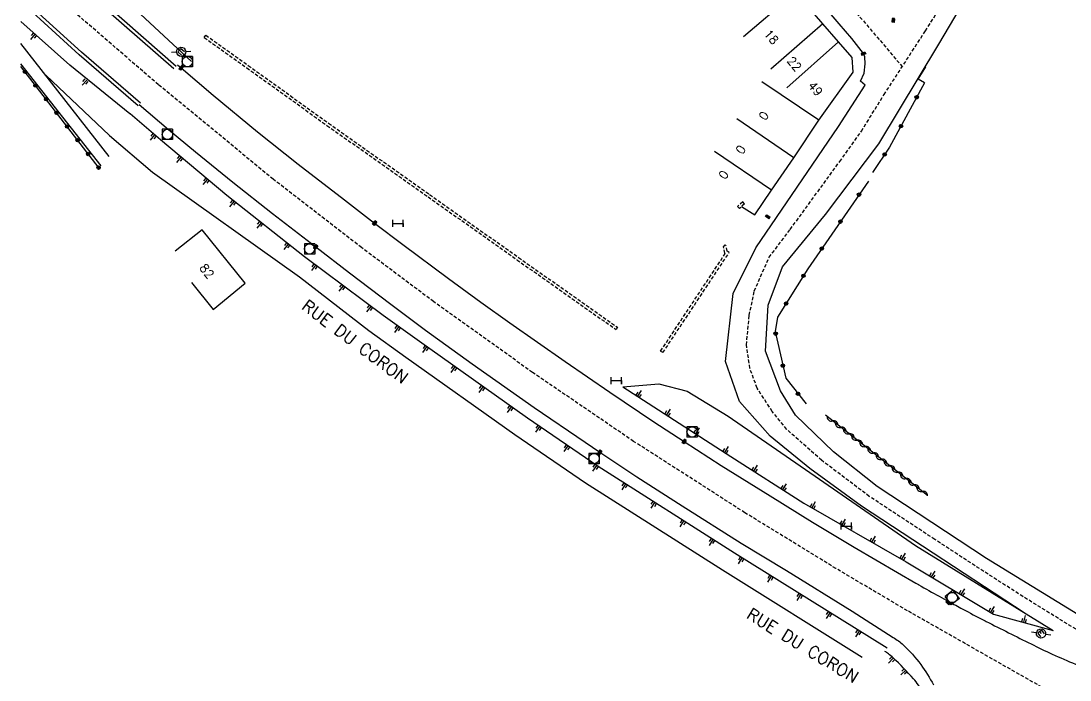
# Model space of a CAD drawing. Header units: millimetres. Extents: x 160999 to 162000, y 122000 to 123000.
# Drawn here: x 161000 to 161152, y 122733.8 to 122829.3 of the extents above; entities that cross this region are included whole.
import ezdxf
from ezdxf.enums import TextEntityAlignment as Align

# ---------------------------------------------------------------- set-up
doc = ezdxf.new("R2010")
doc.units = ezdxf.units.MM
doc.linetypes.add('DASHED', pattern=[0.75, 0.5, -0.25])
doc.layers.get('0').update_dxf_attribs({"linetype": 'CONTINUOUS'})
for name, color, linetype in [('W0001', 6, 'DASHED'), ('W0008', 7, 'CONTINUOUS'), ('W0100', 7, 'CONTINUOUS'), ('W0105', 7, 'CONTINUOUS'), ('W0112', 1, 'DASHED'), ('W0211', 2, 'CONTINUOUS'), ('W0310', 3, 'CONTINUOUS'), ('W0322', 7, 'CONTINUOUS'), ('W0334', 7, 'CONTINUOUS'), ('W0400', 7, 'CONTINUOUS'), ('W0420', 7, 'CONTINUOUS'), ('W0471', 7, 'CONTINUOUS'), ('W0989', 7, 'CONTINUOUS'), ('W0991', 7, 'CONTINUOUS'), ('W1102', 7, 'CONTINUOUS'), ('W1474', 7, 'CONTINUOUS')]:
    doc.layers.add(name, color=color, linetype=linetype)
doc.styles.get("Standard").update_dxf_attribs({"font": 'romans.shx', "width": 0.85})

# ---------------------------------------------------------------- blocks, each defined once
blk = doc.blocks.new('T420')
for p, q in [((0.75, 0.75), (-0.75, 0.75)), ((-0.75, 0.75), (-0.75, -0.75)), ((0.75, 0.75), (0.75, -0.75)), ((0.75, -0.75), (-0.75, -0.75))]:
    blk.add_line(p, q)
blk.add_ellipse((0, 0), major_axis=(-0.53, 0.53), ratio=1, start_param=3.926991, end_param=10.210176)
blk = doc.blocks.new('T400')
for p, q in [((-0.15, 0.3), (0.15, 0.3)), ((-0.15, -0.25), (-0.15, 0.3)), ((-0.15, 0.15), (0.15, 0.15)), ((-0.15, 0), (0.15, 0)), ((0.15, 0.3), (0.15, -0.25)), ((-0.15, -0.15), (0.15, -0.15)), ((-0.15, -0.25), (-0.15, -0.3)), ((-0.15, -0.3), (0.15, -0.3)), ((0.15, -0.3), (0.15, -0.25))]:
    blk.add_line(p, q)
blk = doc.blocks.new('T1474')
at = {"color": 0, "linetype": 'Continuous', "flags": 128}
for points in [[(-0.75, -0.5), (-0.75, 0.5)], [(-0.75, 0), (0.75, 0)], [(0.75, 0), (0.75, -0.5), (0.75, 0.5)]]:
    blk.add_lwpolyline(points, dxfattribs=at)
blk = doc.blocks.new('t310o')
at = {"color": 0, "linetype": 'Continuous'}
for centre, start, end in [((-0.5, 0.38), 216.8699, 323.1304), ((0.5, -0.37), 36.8699, 143.1303)]:
    blk.add_arc(centre, 0.625, start, end, dxfattribs=at)
blk = doc.blocks.new('t322o')
at = {"color": 0, "linetype": 'Continuous'}
for radius in [0.25, 0.15]:
    blk.add_circle((0, 0), radius, dxfattribs=at)
blk = doc.blocks.new('t211o')
at = {"color": 0, "linetype": 'Continuous'}
for p, q in [((-0.29, 0.5), (-0.29, 0)), ((0, 1), (0, 0)), ((0.29, 0.5), (0.29, 0))]:
    blk.add_line(p, q, dxfattribs=at)
blk = doc.blocks.new('T471')
for p, q in [((-0.333334, 0.333334), (-0.333334, -0.333334)), ((-0.333334, 0.333334), (0.333334, 0.333334)), ((-0.333334, 0), (0, 0)), ((0.500001, 0.500001), (1.000002, 1.000002)), ((-0.500001, -0.500001), (-1.000002, -1.000002)), ((-0.333334, -0.333334), (0.333334, -0.333334))]:
    blk.add_line(p, q)
blk.add_ellipse((0, 0), major_axis=(0.471405, 0.471405), ratio=1, start_param=5.4977871438, end_param=11.780972451)

msp = doc.modelspace()

# ---------------------------------------------------------------- linework, layer by layer
at = {"layer": 'W0001'}
msp.add_line((161088.04, 122869.3), (161127.72, 122822.72), dxfattribs=at)
at = {"layer": 'W0001', "flags": 128}
for points in [[(161019.91, 122820.1), (161003.95, 122833.89), (161000, 122837.54)], [(161163.77, 122723.82), (161169.19, 122715.54), (161228.58, 122682.46), (161242.24, 122679.21), (161233.16, 122690.51), (161174.88, 122723.07), (161163.77, 122723.82), (161128.48, 122743.88)]]:
    msp.add_lwpolyline(points, dxfattribs=at)
at = {"layer": 'W0001'}
for points in [[(161154.82, 122740.01), (161145.22, 122745.94), (161136.39, 122751.62), (161132.44, 122754.22), (161122.95, 122760.45), (161116.04, 122765.68), (161110.97, 122770.17), (161108.88, 122772.76), (161106.69, 122776.13), (161105.64, 122779.03), (161105.15, 122782.41), (161105.55, 122786.69), (161106.28, 122790.22), (161108.43, 122795.1), (161111.49, 122799.13), (161118.66, 122808.97), (161121.8, 122813.37), (161125.09, 122818.66), (161131.08, 122827.89), (161133.66, 122831.98)], [(161128.48, 122743.88), (161118.11, 122750.01), (161104.92, 122758.09), (161088.78, 122768.43), (161074.12, 122778.42), (161059.8, 122788.67), (161049.35, 122796.5), (161036.57, 122806.4), (161019.91, 122820.1)]]:
    msp.add_lwpolyline(points, dxfattribs=at)
at = {"layer": 'W0008'}
msp.add_line((161124.1, 122761.88), (161117.74, 122766.89), dxfattribs=at)
for points in [[(161117.74, 122766.89), (161112.27, 122772.23), (161110.07, 122775.73), (161107.9, 122781.51), (161108.28, 122788.14), (161110.38, 122793.72), (161116.6, 122801.3), (161124.35, 122811.51), (161133.02, 122825.99), (161138.27, 122834.93), (161148.66, 122853.64), (161155.41, 122864.47), (161158.92, 122869.56), (161162.08, 122873.84), (161165.52, 122878.18), (161168.87, 122882.8), (161175.48, 122892.68), (161180.97, 122902.78), (161183.35, 122906.8), (161186.23, 122913.59), (161190.22, 122921.13), (161194.74, 122927.52)], [(161121.67, 122820.6), (161122.2, 122821.78), (161122.37, 122823.1), (161122.28, 122824.15), (161122.1, 122824.6), (161120.41, 122826.77), (161118.58, 122828.93), (161111.75, 122836.91), (161107.89, 122841.45), (161104.05, 122845.93), (161095.72, 122855.72), (161092.96, 122858.94), (161085.88, 122867.26)], [(161000, 122842.3), (161006.26, 122836.42), (161012.29, 122831.04), (161022.17, 122822.43)], [(161017.32, 122817.42), (161008.78, 122824.83), (161000, 122832.84)], [(161022.7, 122822.98), (161023.2, 122822.54), (161027.87, 122818.59), (161034.3, 122813.27), (161040.17, 122808.61), (161046.88, 122803.4), (161051.26, 122800.03), (161055.33, 122796.97), (161061.98, 122792.04), (161066.65, 122788.59), (161070.86, 122785.59), (161078.85, 122779.99), (161085.32, 122775.56), (161091.73, 122771.27), (161096.14, 122768.4), (161101.49, 122764.95), (161108.57, 122760.53), (161114.74, 122756.74), (161120.77, 122753.12), (161127.02, 122749.44), (161129.69, 122747.89)], [(161145.53, 122743.5), (161121.81, 122759.02), (161114.33, 122764.47), (161108.57, 122769.18), (161104.14, 122774.2), (161102.11, 122780.02), (161103.2, 122789.86), (161106.48, 122796.47), (161118.47, 122814.03), (161122.36, 122820.01), (161121.67, 122820.6)], [(161017.13, 122817.22), (161021.4, 122813.62), (161025.28, 122810.37), (161030.72, 122805.98), (161036.43, 122801.44), (161042.71, 122796.6), (161047.6, 122792.83), (161053.61, 122788.3), (161058.63, 122784.55), (161065.4, 122779.67), (161074.39, 122773.34), (161081.75, 122768.3), (161083.9, 122766.85), (161089.25, 122763.31), (161095.85, 122759.07), (161104.38, 122753.68), (161110.93, 122749.71), (161120.46, 122743.82), (161126.39, 122740.03)], [(161164.91, 122736.15), (161139.91, 122751.44), (161124.1, 122761.88)]]:
    msp.add_lwpolyline(points, dxfattribs=at)
at = {"layer": 'W0008', "flags": 128}
for points in [[(161129.69, 122747.89, 0.000574), (161130.07, 122747.67, 0.005406), (161130.11, 122747.64, 0.001043), (161133.08, 122745.98, 0.002266), (161134.45, 122745.23, 0.002447), (161136.49, 122744.12, 0.001647), (161139.55, 122742.51, 0.004338), (161139.9, 122742.33, 0.000237), (161146.39, 122739.07, 0.009136), (161149.47, 122737.6, 0.008542), (161152.82, 122736.14), (161154.1, 122735.61), (161157.08, 122734.19, 0.561377), (161157.3, 122734.34, 0.124915), (161157.05, 122735.23), (161156.48, 122736.21), (161156.89, 122736.67)], [(161126.39, 122740.03, -0.011633), (161127.19, 122739.51, -0.041705), (161127.85, 122738.97, -0.039412), (161130.41, 122736.08, -0.043814), (161132.25, 122733.13, -0.04018)]]:
    msp.add_lwpolyline(points, format="xyb", dxfattribs=at)
at = {"layer": 'W0100'}
msp.add_line((161104.44, 122802.45), (161106.36, 122801.25), dxfattribs=at)
for points in [[(161106.36, 122801.25), (161108.79, 122804.84), (161111.99, 122809.51), (161115.65, 122814.96), (161120.6, 122821.93), (161120.48, 122824.06), (161118.49, 122826.3), (161116.2, 122828.94), (161112.31, 122833.51)], [(161024.7, 122791.42), (161027.87, 122787.55), (161032.47, 122791.33), (161026.25, 122799.09), (161022.35, 122795.97), (161022.35, 122795.97), (161022.35, 122795.97), (161022.35, 122795.97), (161022.35, 122795.97), (161022.35, 122795.97), (161022.35, 122795.97), (161022.35, 122795.97), (161022.35, 122795.97), (161022.35, 122795.97), (161022.35, 122795.97), (161022.35, 122795.97), (161022.35, 122795.97), (161022.35, 122795.97), (161022.35, 122795.97), (161022.35, 122795.97), (161022.35, 122795.97), (161022.35, 122795.97), (161022.35, 122795.97), (161022.35, 122795.97), (161022.35, 122795.97), (161022.35, 122795.97), (161022.35, 122795.97), (161022.35, 122795.97), (161022.35, 122795.97), (161022.35, 122795.97), (161022.35, 122795.97), (161022.35, 122795.97), (161022.35, 122795.97), (161022.35, 122795.97), (161022.35, 122795.97), (161022.35, 122795.97), (161022.35, 122795.97), (161022.35, 122795.97), (161022.35, 122795.97), (161022.35, 122795.97), (161022.35, 122795.97), (161022.35, 122795.97), (161022.35, 122795.97), (161022.35, 122795.97), (161022.35, 122795.97), (161022.35, 122795.97), (161022.35, 122795.97), (161022.35, 122795.97), (161022.35, 122795.97), (161022.35, 122795.97), (161022.35, 122795.97), (161022.35, 122795.97), (161022.35, 122795.97), (161022.35, 122795.97), (161022.35, 122795.97), (161022.35, 122795.97), (161022.35, 122795.97), (161022.35, 122795.97), (161022.35, 122795.97), (161022.35, 122795.97), (161022.35, 122795.97), (161022.35, 122795.97), (161022.35, 122795.97), (161022.35, 122795.97), (161022.35, 122795.97), (161022.35, 122795.97), (161022.35, 122795.97), (161022.35, 122795.97), (161022.35, 122795.97), (161022.35, 122795.97), (161022.35, 122795.97), (161022.35, 122795.97), (161022.35, 122795.97), (161022.35, 122795.97), (161022.35, 122795.97), (161022.35, 122795.97), (161022.35, 122795.97), (161022.35, 122795.97), (161022.35, 122795.97), (161022.35, 122795.97), (161022.35, 122795.97), (161022.35, 122795.97), (161022.35, 122795.97), (161022.35, 122795.97), (161022.35, 122795.97), (161022.35, 122795.97), (161022.35, 122795.97), (161022.35, 122795.97), (161022.35, 122795.97), (161022.35, 122795.97), (161022.35, 122795.97), (161022.35, 122795.97), (161022.35, 122795.97), (161022.35, 122795.97), (161022.35, 122795.97), (161022.35, 122795.97), (161022.35, 122795.97), (161022.35, 122795.97), (161022.35, 122795.97), (161022.35, 122795.97), (161022.35, 122795.97), (161022.35, 122795.97), (161022.35, 122795.97), (161022.35, 122795.97), (161022.35, 122795.97), (161022.35, 122795.97), (161022.35, 122795.97), (161022.35, 122795.97), (161022.35, 122795.97), (161022.35, 122795.97), (161022.35, 122795.97), (161022.35, 122795.97), (161022.35, 122795.97), (161022.35, 122795.97), (161022.35, 122795.97), (161022.35, 122795.97), (161022.35, 122795.97), (161022.35, 122795.97), (161022.35, 122795.97), (161022.35, 122795.97)]]:
    msp.add_lwpolyline(points, dxfattribs=at)
at = {"layer": 'W0105'}
msp.add_lwpolyline([(161130.96, 122820.35), (161130.03, 122820.9), (161131.12, 122822.68)], dxfattribs=at)
at = {"layer": 'W0112'}
for points in [[(161026.56, 122826.96), (161026.79, 122827.29), (161032.94, 122822.89), (161044.58, 122814.52), (161059.22, 122804.2), (161072.11, 122795.07), (161086.47, 122784.95), (161086.24, 122784.63), (161086.24, 122784.63), (161086.24, 122784.63), (161086.24, 122784.63), (161086.24, 122784.63), (161086.24, 122784.63), (161086.24, 122784.63), (161086.24, 122784.63), (161086.24, 122784.63), (161086.24, 122784.63), (161086.24, 122784.63), (161086.24, 122784.63), (161086.24, 122784.63), (161086.24, 122784.63), (161086.24, 122784.63), (161086.24, 122784.63), (161086.24, 122784.63), (161086.24, 122784.63), (161086.24, 122784.63), (161086.24, 122784.63), (161086.24, 122784.63), (161086.24, 122784.63), (161086.24, 122784.63), (161086.24, 122784.63), (161086.24, 122784.63), (161086.24, 122784.63), (161086.24, 122784.63), (161086.24, 122784.63), (161086.24, 122784.63), (161086.24, 122784.63), (161086.24, 122784.63), (161086.24, 122784.63), (161086.24, 122784.63), (161086.24, 122784.63), (161086.24, 122784.63), (161086.24, 122784.63), (161086.24, 122784.63), (161086.24, 122784.63), (161086.24, 122784.63), (161086.24, 122784.63), (161086.24, 122784.63), (161086.24, 122784.63), (161086.24, 122784.63), (161086.24, 122784.63), (161086.24, 122784.63), (161086.24, 122784.63), (161086.24, 122784.63), (161086.24, 122784.63), (161086.24, 122784.63), (161086.24, 122784.63), (161086.24, 122784.63), (161086.24, 122784.63), (161086.24, 122784.63), (161086.24, 122784.63), (161086.24, 122784.63), (161086.24, 122784.63), (161086.24, 122784.63), (161086.24, 122784.63), (161086.24, 122784.63), (161086.24, 122784.63), (161086.24, 122784.63), (161086.24, 122784.63), (161086.24, 122784.63), (161086.24, 122784.63), (161086.24, 122784.63), (161086.24, 122784.63), (161086.24, 122784.63), (161086.24, 122784.63), (161086.24, 122784.63), (161086.24, 122784.63), (161086.24, 122784.63), (161086.24, 122784.63), (161086.24, 122784.63), (161086.24, 122784.63), (161086.24, 122784.63), (161086.24, 122784.63), (161086.24, 122784.63), (161086.24, 122784.63), (161086.24, 122784.63), (161086.24, 122784.63), (161086.24, 122784.63), (161086.24, 122784.63), (161086.24, 122784.63), (161086.24, 122784.63), (161086.24, 122784.63), (161086.24, 122784.63), (161086.24, 122784.63), (161086.24, 122784.63), (161086.24, 122784.63), (161086.24, 122784.63), (161086.24, 122784.63), (161086.24, 122784.63), (161086.24, 122784.63), (161086.24, 122784.63), (161086.24, 122784.63), (161086.24, 122784.63), (161086.24, 122784.63), (161086.24, 122784.63), (161086.24, 122784.63), (161086.24, 122784.63), (161086.24, 122784.63), (161086.24, 122784.63), (161086.24, 122784.63), (161086.24, 122784.63), (161086.24, 122784.63), (161086.24, 122784.63), (161086.24, 122784.63), (161086.24, 122784.63), (161086.24, 122784.63), (161086.24, 122784.63), (161086.24, 122784.63), (161086.24, 122784.63), (161086.24, 122784.63)], [(161026.56, 122826.96), (161032.71, 122822.56), (161044.35, 122814.2), (161058.99, 122803.87), (161071.88, 122794.74), (161086.24, 122784.63), (161086.24, 122784.63), (161086.24, 122784.63), (161086.24, 122784.63), (161086.24, 122784.63), (161086.24, 122784.63), (161086.24, 122784.63), (161086.24, 122784.63), (161086.24, 122784.63), (161086.24, 122784.63), (161086.24, 122784.63), (161086.24, 122784.63), (161086.24, 122784.63), (161086.24, 122784.63), (161086.24, 122784.63), (161086.24, 122784.63), (161086.24, 122784.63), (161086.24, 122784.63), (161086.24, 122784.63), (161086.24, 122784.63), (161086.24, 122784.63), (161086.24, 122784.63), (161086.24, 122784.63), (161086.24, 122784.63), (161086.24, 122784.63), (161086.24, 122784.63), (161086.24, 122784.63), (161086.24, 122784.63), (161086.24, 122784.63), (161086.24, 122784.63), (161086.24, 122784.63), (161086.24, 122784.63), (161086.24, 122784.63), (161086.24, 122784.63), (161086.24, 122784.63), (161086.24, 122784.63), (161086.24, 122784.63), (161086.24, 122784.63), (161086.24, 122784.63), (161086.24, 122784.63), (161086.24, 122784.63), (161086.24, 122784.63), (161086.24, 122784.63), (161086.24, 122784.63), (161086.24, 122784.63), (161086.24, 122784.63), (161086.24, 122784.63), (161086.24, 122784.63), (161086.24, 122784.63), (161086.24, 122784.63), (161086.24, 122784.63), (161086.24, 122784.63), (161086.24, 122784.63), (161086.24, 122784.63), (161086.24, 122784.63), (161086.24, 122784.63), (161086.24, 122784.63), (161086.24, 122784.63), (161086.24, 122784.63), (161086.24, 122784.63), (161086.24, 122784.63), (161086.24, 122784.63), (161086.24, 122784.63), (161086.24, 122784.63), (161086.24, 122784.63), (161086.24, 122784.63), (161086.24, 122784.63), (161086.24, 122784.63), (161086.24, 122784.63), (161086.24, 122784.63), (161086.24, 122784.63), (161086.24, 122784.63), (161086.24, 122784.63), (161086.24, 122784.63), (161086.24, 122784.63), (161086.24, 122784.63), (161086.24, 122784.63), (161086.24, 122784.63), (161086.24, 122784.63), (161086.24, 122784.63), (161086.24, 122784.63), (161086.24, 122784.63), (161086.24, 122784.63), (161086.24, 122784.63), (161086.24, 122784.63), (161086.24, 122784.63), (161086.24, 122784.63), (161086.24, 122784.63), (161086.24, 122784.63), (161086.24, 122784.63), (161086.24, 122784.63), (161086.24, 122784.63), (161086.24, 122784.63), (161086.24, 122784.63), (161086.24, 122784.63), (161086.24, 122784.63), (161086.24, 122784.63), (161086.24, 122784.63), (161086.24, 122784.63), (161086.24, 122784.63), (161086.24, 122784.63), (161086.24, 122784.63), (161086.24, 122784.63), (161086.24, 122784.63), (161086.24, 122784.63), (161086.24, 122784.63), (161086.24, 122784.63), (161086.24, 122784.63), (161086.24, 122784.63), (161086.24, 122784.63), (161086.24, 122784.63), (161086.24, 122784.63), (161086.24, 122784.63), (161086.24, 122784.63), (161086.24, 122784.63)], [(161104.87, 122802.83), (161104.6, 122803.13), (161103.86, 122802.46), (161104.12, 122802.16), (161104.12, 122802.16), (161104.12, 122802.16), (161104.12, 122802.16), (161104.12, 122802.16), (161104.12, 122802.16), (161104.12, 122802.16), (161104.12, 122802.16), (161104.12, 122802.16), (161104.12, 122802.16), (161104.12, 122802.16), (161104.12, 122802.16), (161104.12, 122802.16), (161104.12, 122802.16), (161104.12, 122802.16), (161104.12, 122802.16), (161104.12, 122802.16), (161104.12, 122802.16), (161104.12, 122802.16), (161104.12, 122802.16), (161104.12, 122802.16), (161104.12, 122802.16), (161104.12, 122802.16), (161104.12, 122802.16), (161104.12, 122802.16), (161104.12, 122802.16), (161104.12, 122802.16), (161104.12, 122802.16), (161104.12, 122802.16), (161104.12, 122802.16), (161104.12, 122802.16), (161104.12, 122802.16), (161104.12, 122802.16), (161104.12, 122802.16), (161104.12, 122802.16), (161104.12, 122802.16), (161104.12, 122802.16), (161104.12, 122802.16), (161104.12, 122802.16), (161104.12, 122802.16), (161104.12, 122802.16), (161104.12, 122802.16), (161104.12, 122802.16), (161104.12, 122802.16), (161104.12, 122802.16), (161104.12, 122802.16), (161104.12, 122802.16), (161104.12, 122802.16), (161104.12, 122802.16), (161104.12, 122802.16), (161104.12, 122802.16), (161104.12, 122802.16), (161104.12, 122802.16), (161104.12, 122802.16), (161104.12, 122802.16), (161104.12, 122802.16), (161104.12, 122802.16), (161104.12, 122802.16), (161104.12, 122802.16), (161104.12, 122802.16), (161104.12, 122802.16), (161104.12, 122802.16), (161104.12, 122802.16), (161104.12, 122802.16), (161104.12, 122802.16), (161104.12, 122802.16), (161104.12, 122802.16), (161104.12, 122802.16), (161104.12, 122802.16), (161104.12, 122802.16), (161104.12, 122802.16), (161104.12, 122802.16), (161104.12, 122802.16), (161104.12, 122802.16), (161104.12, 122802.16), (161104.12, 122802.16), (161104.12, 122802.16), (161104.12, 122802.16), (161104.12, 122802.16), (161104.12, 122802.16), (161104.12, 122802.16), (161104.12, 122802.16), (161104.12, 122802.16), (161104.12, 122802.16), (161104.12, 122802.16), (161104.12, 122802.16), (161104.12, 122802.16), (161104.12, 122802.16), (161104.12, 122802.16), (161104.12, 122802.16), (161104.12, 122802.16), (161104.12, 122802.16), (161104.12, 122802.16), (161104.12, 122802.16), (161104.12, 122802.16), (161104.12, 122802.16), (161104.12, 122802.16), (161104.12, 122802.16), (161104.12, 122802.16), (161104.12, 122802.16), (161104.12, 122802.16), (161104.12, 122802.16), (161104.12, 122802.16), (161104.12, 122802.16), (161104.12, 122802.16), (161104.12, 122802.16), (161104.12, 122802.16), (161104.12, 122802.16), (161104.12, 122802.16), (161104.12, 122802.16), (161104.12, 122802.16), (161104.12, 122802.16), (161104.12, 122802.16), (161104.12, 122802.16), (161104.12, 122802.16), (161104.12, 122802.16), (161104.12, 122802.16)], [(161104.87, 122802.83), (161104.12, 122802.16), (161104.12, 122802.16), (161104.12, 122802.16), (161104.12, 122802.16), (161104.12, 122802.16), (161104.12, 122802.16), (161104.12, 122802.16), (161104.12, 122802.16), (161104.12, 122802.16), (161104.12, 122802.16), (161104.12, 122802.16), (161104.12, 122802.16), (161104.12, 122802.16), (161104.12, 122802.16), (161104.12, 122802.16), (161104.12, 122802.16), (161104.12, 122802.16), (161104.12, 122802.16), (161104.12, 122802.16), (161104.12, 122802.16), (161104.12, 122802.16), (161104.12, 122802.16), (161104.12, 122802.16), (161104.12, 122802.16), (161104.12, 122802.16), (161104.12, 122802.16), (161104.12, 122802.16), (161104.12, 122802.16), (161104.12, 122802.16), (161104.12, 122802.16), (161104.12, 122802.16), (161104.12, 122802.16), (161104.12, 122802.16), (161104.12, 122802.16), (161104.12, 122802.16), (161104.12, 122802.16), (161104.12, 122802.16), (161104.12, 122802.16), (161104.12, 122802.16), (161104.12, 122802.16), (161104.12, 122802.16), (161104.12, 122802.16), (161104.12, 122802.16), (161104.12, 122802.16), (161104.12, 122802.16), (161104.12, 122802.16), (161104.12, 122802.16), (161104.12, 122802.16), (161104.12, 122802.16), (161104.12, 122802.16), (161104.12, 122802.16), (161104.12, 122802.16), (161104.12, 122802.16), (161104.12, 122802.16), (161104.12, 122802.16), (161104.12, 122802.16), (161104.12, 122802.16), (161104.12, 122802.16), (161104.12, 122802.16), (161104.12, 122802.16), (161104.12, 122802.16), (161104.12, 122802.16), (161104.12, 122802.16), (161104.12, 122802.16), (161104.12, 122802.16), (161104.12, 122802.16), (161104.12, 122802.16), (161104.12, 122802.16), (161104.12, 122802.16), (161104.12, 122802.16), (161104.12, 122802.16), (161104.12, 122802.16), (161104.12, 122802.16), (161104.12, 122802.16), (161104.12, 122802.16), (161104.12, 122802.16), (161104.12, 122802.16), (161104.12, 122802.16), (161104.12, 122802.16), (161104.12, 122802.16), (161104.12, 122802.16), (161104.12, 122802.16), (161104.12, 122802.16), (161104.12, 122802.16), (161104.12, 122802.16), (161104.12, 122802.16), (161104.12, 122802.16), (161104.12, 122802.16), (161104.12, 122802.16), (161104.12, 122802.16), (161104.12, 122802.16), (161104.12, 122802.16), (161104.12, 122802.16), (161104.12, 122802.16), (161104.12, 122802.16), (161104.12, 122802.16), (161104.12, 122802.16), (161104.12, 122802.16), (161104.12, 122802.16), (161104.12, 122802.16), (161104.12, 122802.16), (161104.12, 122802.16), (161104.12, 122802.16), (161104.12, 122802.16), (161104.12, 122802.16), (161104.12, 122802.16), (161104.12, 122802.16), (161104.12, 122802.16), (161104.12, 122802.16), (161104.12, 122802.16), (161104.12, 122802.16), (161104.12, 122802.16), (161104.12, 122802.16), (161104.12, 122802.16), (161104.12, 122802.16), (161104.12, 122802.16), (161104.12, 122802.16), (161104.12, 122802.16), (161104.12, 122802.16)], [(161093.04, 122781.29), (161092.71, 122781.51), (161102.08, 122795.65), (161102, 122795.7), (161101.81, 122796.6), (161101.8, 122796.6), (161102.08, 122796.9), (161102.08, 122796.9), (161102.08, 122796.9), (161102.08, 122796.9), (161102.08, 122796.9), (161102.08, 122796.9), (161102.08, 122796.9), (161102.08, 122796.9), (161102.08, 122796.9), (161102.08, 122796.9), (161102.08, 122796.9), (161102.08, 122796.9), (161102.08, 122796.9), (161102.08, 122796.9), (161102.08, 122796.9), (161102.08, 122796.9), (161102.08, 122796.9), (161102.08, 122796.9), (161102.08, 122796.9), (161102.08, 122796.9), (161102.08, 122796.9), (161102.08, 122796.9), (161102.08, 122796.9), (161102.08, 122796.9), (161102.08, 122796.9), (161102.08, 122796.9), (161102.08, 122796.9), (161102.08, 122796.9), (161102.08, 122796.9), (161102.08, 122796.9), (161102.08, 122796.9), (161102.08, 122796.9), (161102.08, 122796.9), (161102.08, 122796.9), (161102.08, 122796.9), (161102.08, 122796.9), (161102.08, 122796.9), (161102.08, 122796.9), (161102.08, 122796.9), (161102.08, 122796.9), (161102.08, 122796.9), (161102.08, 122796.9), (161102.08, 122796.9), (161102.08, 122796.9), (161102.08, 122796.9), (161102.08, 122796.9), (161102.08, 122796.9), (161102.08, 122796.9), (161102.08, 122796.9), (161102.08, 122796.9), (161102.08, 122796.9), (161102.08, 122796.9), (161102.08, 122796.9), (161102.08, 122796.9), (161102.08, 122796.9), (161102.08, 122796.9), (161102.08, 122796.9), (161102.08, 122796.9), (161102.08, 122796.9), (161102.08, 122796.9), (161102.08, 122796.9), (161102.08, 122796.9), (161102.08, 122796.9), (161102.08, 122796.9), (161102.08, 122796.9), (161102.08, 122796.9), (161102.08, 122796.9), (161102.08, 122796.9), (161102.08, 122796.9), (161102.08, 122796.9), (161102.08, 122796.9), (161102.08, 122796.9), (161102.08, 122796.9), (161102.08, 122796.9), (161102.08, 122796.9), (161102.08, 122796.9), (161102.08, 122796.9), (161102.08, 122796.9), (161102.08, 122796.9), (161102.08, 122796.9), (161102.08, 122796.9), (161102.08, 122796.9), (161102.08, 122796.9), (161102.08, 122796.9), (161102.08, 122796.9), (161102.08, 122796.9), (161102.08, 122796.9), (161102.08, 122796.9), (161102.08, 122796.9), (161102.08, 122796.9), (161102.08, 122796.9), (161102.08, 122796.9), (161102.08, 122796.9), (161102.08, 122796.9), (161102.08, 122796.9), (161102.08, 122796.9), (161102.08, 122796.9), (161102.08, 122796.9), (161102.08, 122796.9), (161102.08, 122796.9), (161102.08, 122796.9), (161102.08, 122796.9), (161102.08, 122796.9), (161102.08, 122796.9), (161102.08, 122796.9), (161102.08, 122796.9), (161102.08, 122796.9), (161102.08, 122796.9), (161102.08, 122796.9), (161102.08, 122796.9), (161102.08, 122796.9), (161102.08, 122796.9), (161102.08, 122796.9), (161102.08, 122796.9)], [(161093.04, 122781.29), (161102.65, 122795.79), (161102.35, 122795.96), (161102.17, 122796.8), (161102.08, 122796.9), (161102.08, 122796.9), (161102.08, 122796.9), (161102.08, 122796.9), (161102.08, 122796.9), (161102.08, 122796.9), (161102.08, 122796.9), (161102.08, 122796.9), (161102.08, 122796.9), (161102.08, 122796.9), (161102.08, 122796.9), (161102.08, 122796.9), (161102.08, 122796.9), (161102.08, 122796.9), (161102.08, 122796.9), (161102.08, 122796.9), (161102.08, 122796.9), (161102.08, 122796.9), (161102.08, 122796.9), (161102.08, 122796.9), (161102.08, 122796.9), (161102.08, 122796.9), (161102.08, 122796.9), (161102.08, 122796.9), (161102.08, 122796.9), (161102.08, 122796.9), (161102.08, 122796.9), (161102.08, 122796.9), (161102.08, 122796.9), (161102.08, 122796.9), (161102.08, 122796.9), (161102.08, 122796.9), (161102.08, 122796.9), (161102.08, 122796.9), (161102.08, 122796.9), (161102.08, 122796.9), (161102.08, 122796.9), (161102.08, 122796.9), (161102.08, 122796.9), (161102.08, 122796.9), (161102.08, 122796.9), (161102.08, 122796.9), (161102.08, 122796.9), (161102.08, 122796.9), (161102.08, 122796.9), (161102.08, 122796.9), (161102.08, 122796.9), (161102.08, 122796.9), (161102.08, 122796.9), (161102.08, 122796.9), (161102.08, 122796.9), (161102.08, 122796.9), (161102.08, 122796.9), (161102.08, 122796.9), (161102.08, 122796.9), (161102.08, 122796.9), (161102.08, 122796.9), (161102.08, 122796.9), (161102.08, 122796.9), (161102.08, 122796.9), (161102.08, 122796.9), (161102.08, 122796.9), (161102.08, 122796.9), (161102.08, 122796.9), (161102.08, 122796.9), (161102.08, 122796.9), (161102.08, 122796.9), (161102.08, 122796.9), (161102.08, 122796.9), (161102.08, 122796.9), (161102.08, 122796.9), (161102.08, 122796.9), (161102.08, 122796.9), (161102.08, 122796.9), (161102.08, 122796.9), (161102.08, 122796.9), (161102.08, 122796.9), (161102.08, 122796.9), (161102.08, 122796.9), (161102.08, 122796.9), (161102.08, 122796.9), (161102.08, 122796.9), (161102.08, 122796.9), (161102.08, 122796.9), (161102.08, 122796.9), (161102.08, 122796.9), (161102.08, 122796.9), (161102.08, 122796.9), (161102.08, 122796.9), (161102.08, 122796.9), (161102.08, 122796.9), (161102.08, 122796.9), (161102.08, 122796.9), (161102.08, 122796.9), (161102.08, 122796.9), (161102.08, 122796.9), (161102.08, 122796.9), (161102.08, 122796.9), (161102.08, 122796.9), (161102.08, 122796.9), (161102.08, 122796.9), (161102.08, 122796.9), (161102.08, 122796.9), (161102.08, 122796.9), (161102.08, 122796.9), (161102.08, 122796.9), (161102.08, 122796.9), (161102.08, 122796.9), (161102.08, 122796.9), (161102.08, 122796.9), (161102.08, 122796.9), (161102.08, 122796.9), (161102.08, 122796.9), (161102.08, 122796.9), (161102.08, 122796.9), (161102.08, 122796.9)]]:
    msp.add_lwpolyline(points, dxfattribs=at)
at = {"layer": 'W0211'}
for points in [[(161014.85, 122839.07), (161014.01, 122833.45), (161024.7, 122823.44)], [(161015.8, 122815.89), (161007.08, 122822.95), (161000, 122829.25)], [(161012.81, 122812.76), (161003.6, 122821.46)], [(161125.53, 122738.44), (161103.4, 122752.24), (161083.65, 122764.8), (161073.41, 122771.79), (161057.74, 122782.89), (161052.47, 122786.68), (161041.1, 122795.18), (161029.84, 122804.05), (161020.23, 122812.12), (161015.82, 122815.87)], [(161012.81, 122812.76), (161019.06, 122807.45), (161019.06, 122807.45), (161040.37, 122792.27), (161050.42, 122784.5), (161055.79, 122780.61), (161071.57, 122769.42), (161071.57, 122769.42), (161081.83, 122762.4), (161101.66, 122749.79), (161121.9, 122737.17), (161121.9, 122737.17), (161121.9, 122737.17), (161121.9, 122737.17), (161121.9, 122737.17), (161121.9, 122737.17), (161121.9, 122737.17), (161121.9, 122737.17), (161121.9, 122737.17), (161121.9, 122737.17), (161121.9, 122737.17), (161121.9, 122737.17), (161121.9, 122737.17), (161121.9, 122737.17), (161121.9, 122737.17), (161121.9, 122737.17), (161121.9, 122737.17), (161121.9, 122737.17), (161121.9, 122737.17), (161121.9, 122737.17), (161121.9, 122737.17), (161121.9, 122737.17), (161121.9, 122737.17), (161121.9, 122737.17), (161121.9, 122737.17), (161121.9, 122737.17), (161121.9, 122737.17), (161121.9, 122737.17), (161121.9, 122737.17), (161121.9, 122737.17), (161121.9, 122737.17), (161121.9, 122737.17), (161121.9, 122737.17), (161121.9, 122737.17), (161121.9, 122737.17), (161121.9, 122737.17), (161121.9, 122737.17), (161121.9, 122737.17), (161121.9, 122737.17), (161121.9, 122737.17), (161121.9, 122737.17), (161121.9, 122737.17), (161121.9, 122737.17), (161121.9, 122737.17), (161121.9, 122737.17), (161121.9, 122737.17), (161121.9, 122737.17), (161121.9, 122737.17), (161121.9, 122737.17), (161121.9, 122737.17), (161121.9, 122737.17), (161121.9, 122737.17), (161121.9, 122737.17), (161121.9, 122737.17), (161121.9, 122737.17), (161121.9, 122737.17), (161121.9, 122737.17), (161121.9, 122737.17), (161121.9, 122737.17), (161121.9, 122737.17), (161121.9, 122737.17), (161121.9, 122737.17), (161121.9, 122737.17), (161121.9, 122737.17), (161121.9, 122737.17), (161121.9, 122737.17), (161121.9, 122737.17), (161121.9, 122737.17), (161121.9, 122737.17), (161121.9, 122737.17), (161121.9, 122737.17), (161121.9, 122737.17), (161121.9, 122737.17), (161121.9, 122737.17), (161121.9, 122737.17), (161121.9, 122737.17), (161121.9, 122737.17), (161121.9, 122737.17), (161121.9, 122737.17), (161121.9, 122737.17), (161121.9, 122737.17), (161121.9, 122737.17), (161121.9, 122737.17), (161121.9, 122737.17), (161121.9, 122737.17), (161121.9, 122737.17), (161121.9, 122737.17), (161121.9, 122737.17), (161121.9, 122737.17), (161121.9, 122737.17), (161121.9, 122737.17), (161121.9, 122737.17), (161121.9, 122737.17), (161121.9, 122737.17), (161121.9, 122737.17), (161121.9, 122737.17), (161121.9, 122737.17), (161121.9, 122737.17), (161121.9, 122737.17), (161121.9, 122737.17), (161121.9, 122737.17), (161121.9, 122737.17), (161121.9, 122737.17), (161121.9, 122737.17), (161121.9, 122737.17), (161121.9, 122737.17), (161121.9, 122737.17), (161121.9, 122737.17), (161121.9, 122737.17), (161121.9, 122737.17)], [(161087.23, 122776.35), (161092.45, 122776.74), (161096.53, 122775.71), (161102.49, 122772.07), (161115.73, 122762.95), (161129.65, 122753.32), (161149.61, 122741.03), (161149.61, 122741.03), (161149.61, 122741.03), (161149.61, 122741.03), (161149.61, 122741.03), (161149.61, 122741.03), (161149.61, 122741.03), (161149.61, 122741.03), (161149.61, 122741.03), (161149.61, 122741.03), (161149.61, 122741.03), (161149.61, 122741.03), (161149.61, 122741.03), (161149.61, 122741.03), (161149.61, 122741.03), (161149.61, 122741.03), (161149.61, 122741.03), (161149.61, 122741.03), (161149.61, 122741.03), (161149.61, 122741.03), (161149.61, 122741.03), (161149.61, 122741.03), (161149.61, 122741.03), (161149.61, 122741.03), (161149.61, 122741.03), (161149.61, 122741.03), (161149.61, 122741.03), (161149.61, 122741.03), (161149.61, 122741.03), (161149.61, 122741.03), (161149.61, 122741.03), (161149.61, 122741.03), (161149.61, 122741.03), (161149.61, 122741.03), (161149.61, 122741.03), (161149.61, 122741.03), (161149.61, 122741.03), (161149.61, 122741.03), (161149.61, 122741.03), (161149.61, 122741.03), (161149.61, 122741.03), (161149.61, 122741.03), (161149.61, 122741.03), (161149.61, 122741.03), (161149.61, 122741.03), (161149.61, 122741.03), (161149.61, 122741.03), (161149.61, 122741.03), (161149.61, 122741.03), (161149.61, 122741.03), (161149.61, 122741.03), (161149.61, 122741.03), (161149.61, 122741.03), (161149.61, 122741.03), (161149.61, 122741.03), (161149.61, 122741.03), (161149.61, 122741.03), (161149.61, 122741.03), (161149.61, 122741.03), (161149.61, 122741.03), (161149.61, 122741.03), (161149.61, 122741.03), (161149.61, 122741.03), (161149.61, 122741.03), (161149.61, 122741.03), (161149.61, 122741.03), (161149.61, 122741.03), (161149.61, 122741.03), (161149.61, 122741.03), (161149.61, 122741.03), (161149.61, 122741.03), (161149.61, 122741.03), (161149.61, 122741.03), (161149.61, 122741.03), (161149.61, 122741.03), (161149.61, 122741.03), (161149.61, 122741.03), (161149.61, 122741.03), (161149.61, 122741.03), (161149.61, 122741.03), (161149.61, 122741.03), (161149.61, 122741.03), (161149.61, 122741.03), (161149.61, 122741.03), (161149.61, 122741.03), (161149.61, 122741.03), (161149.61, 122741.03), (161149.61, 122741.03), (161149.61, 122741.03), (161149.61, 122741.03), (161149.61, 122741.03), (161149.61, 122741.03), (161149.61, 122741.03), (161149.61, 122741.03), (161149.61, 122741.03), (161149.61, 122741.03), (161149.61, 122741.03), (161149.61, 122741.03), (161149.61, 122741.03), (161149.61, 122741.03), (161149.61, 122741.03), (161149.61, 122741.03), (161149.61, 122741.03), (161149.61, 122741.03), (161149.61, 122741.03), (161149.61, 122741.03), (161149.61, 122741.03), (161149.61, 122741.03), (161149.61, 122741.03), (161149.61, 122741.03), (161149.61, 122741.03), (161149.61, 122741.03), (161149.61, 122741.03), (161149.61, 122741.03)], [(161087.25, 122776.33), (161102.86, 122766.24), (161113.47, 122759.46), (161128.31, 122750.95), (161140.93, 122743.41), (161149.62, 122741.03), (161149.62, 122741.03), (161149.62, 122741.03), (161149.62, 122741.03), (161149.62, 122741.03), (161149.62, 122741.03), (161149.62, 122741.03), (161149.62, 122741.03), (161149.62, 122741.03), (161149.62, 122741.03), (161149.62, 122741.03), (161149.62, 122741.03), (161149.62, 122741.03), (161149.62, 122741.03), (161149.62, 122741.03), (161149.62, 122741.03), (161149.62, 122741.03), (161149.62, 122741.03), (161149.62, 122741.03), (161149.62, 122741.03), (161149.62, 122741.03), (161149.62, 122741.03), (161149.62, 122741.03), (161149.62, 122741.03), (161149.62, 122741.03), (161149.62, 122741.03), (161149.62, 122741.03), (161149.62, 122741.03), (161149.62, 122741.03), (161149.62, 122741.03), (161149.62, 122741.03), (161149.62, 122741.03), (161149.62, 122741.03), (161149.62, 122741.03), (161149.62, 122741.03), (161149.62, 122741.03), (161149.62, 122741.03), (161149.62, 122741.03), (161149.62, 122741.03), (161149.62, 122741.03), (161149.62, 122741.03), (161149.62, 122741.03), (161149.62, 122741.03), (161149.62, 122741.03), (161149.62, 122741.03), (161149.62, 122741.03), (161149.62, 122741.03), (161149.62, 122741.03), (161149.62, 122741.03), (161149.62, 122741.03), (161149.62, 122741.03), (161149.62, 122741.03), (161149.62, 122741.03), (161149.62, 122741.03), (161149.62, 122741.03), (161149.62, 122741.03), (161149.62, 122741.03), (161149.62, 122741.03), (161149.62, 122741.03), (161149.62, 122741.03), (161149.62, 122741.03), (161149.62, 122741.03), (161149.62, 122741.03), (161149.62, 122741.03), (161149.62, 122741.03), (161149.62, 122741.03), (161149.62, 122741.03), (161149.62, 122741.03), (161149.62, 122741.03), (161149.62, 122741.03), (161149.62, 122741.03), (161149.62, 122741.03), (161149.62, 122741.03), (161149.62, 122741.03), (161149.62, 122741.03), (161149.62, 122741.03), (161149.62, 122741.03), (161149.62, 122741.03), (161149.62, 122741.03), (161149.62, 122741.03), (161149.62, 122741.03), (161149.62, 122741.03), (161149.62, 122741.03), (161149.62, 122741.03), (161149.62, 122741.03), (161149.62, 122741.03), (161149.62, 122741.03), (161149.62, 122741.03), (161149.62, 122741.03), (161149.62, 122741.03), (161149.62, 122741.03), (161149.62, 122741.03), (161149.62, 122741.03), (161149.62, 122741.03), (161149.62, 122741.03), (161149.62, 122741.03)]]:
    msp.add_lwpolyline(points, dxfattribs=at)
at = {"layer": 'W0211', "flags": 128}
msp.add_lwpolyline([(161130.69, 122732.12, 0.051653), (161129.35, 122734.03, 0.028588), (161126.41, 122737.05, 0.024855), (161125.71, 122737.64, 0.005839), (161125.2, 122738, 0.005839)], format="xyb", dxfattribs=at)
at = {"layer": 'W0310'}
for points in [[(161131.39, 122760.56), (161116.58, 122772.21), (161116.58, 122772.21), (161116.58, 122772.21), (161116.58, 122772.21), (161116.58, 122772.21), (161116.58, 122772.21), (161116.58, 122772.21), (161116.58, 122772.21), (161116.58, 122772.21), (161116.58, 122772.21), (161116.58, 122772.21), (161116.58, 122772.21), (161116.58, 122772.21), (161116.58, 122772.21), (161116.58, 122772.21), (161116.58, 122772.21), (161116.58, 122772.21), (161116.58, 122772.21), (161116.58, 122772.21), (161116.58, 122772.21), (161116.58, 122772.21), (161116.58, 122772.21), (161116.58, 122772.21), (161116.58, 122772.21), (161116.58, 122772.21), (161116.58, 122772.21), (161116.58, 122772.21), (161116.58, 122772.21), (161116.58, 122772.21), (161116.58, 122772.21), (161116.58, 122772.21), (161116.58, 122772.21), (161116.58, 122772.21), (161116.58, 122772.21), (161116.58, 122772.21), (161116.58, 122772.21), (161116.58, 122772.21), (161116.58, 122772.21), (161116.58, 122772.21), (161116.58, 122772.21), (161116.58, 122772.21), (161116.58, 122772.21), (161116.58, 122772.21), (161116.58, 122772.21), (161116.58, 122772.21), (161116.58, 122772.21), (161116.58, 122772.21), (161116.58, 122772.21), (161116.58, 122772.21), (161116.58, 122772.21), (161116.58, 122772.21), (161116.58, 122772.21), (161116.58, 122772.21), (161116.58, 122772.21), (161116.58, 122772.21), (161116.58, 122772.21), (161116.58, 122772.21), (161116.58, 122772.21), (161116.58, 122772.21), (161116.58, 122772.21), (161116.58, 122772.21), (161116.58, 122772.21), (161116.58, 122772.21), (161116.58, 122772.21), (161116.58, 122772.21), (161116.58, 122772.21), (161116.58, 122772.21), (161116.58, 122772.21), (161116.58, 122772.21), (161116.58, 122772.21), (161116.58, 122772.21), (161116.58, 122772.21), (161116.58, 122772.21), (161116.58, 122772.21), (161116.58, 122772.21), (161116.58, 122772.21), (161116.58, 122772.21), (161116.58, 122772.21), (161116.58, 122772.21), (161116.58, 122772.21), (161116.58, 122772.21), (161116.58, 122772.21), (161116.58, 122772.21), (161116.58, 122772.21), (161116.58, 122772.21), (161116.58, 122772.21), (161116.58, 122772.21), (161116.58, 122772.21), (161116.58, 122772.21), (161116.58, 122772.21), (161116.58, 122772.21), (161116.58, 122772.21), (161116.58, 122772.21), (161116.58, 122772.21), (161116.58, 122772.21), (161116.58, 122772.21), (161116.58, 122772.21), (161116.58, 122772.21), (161116.58, 122772.21), (161116.58, 122772.21)], [(161116.58, 122772.21), (161116.58, 122772.21), (161116.58, 122772.21), (161116.58, 122772.21), (161116.58, 122772.21), (161116.58, 122772.21), (161116.58, 122772.21), (161116.58, 122772.21), (161116.58, 122772.21), (161116.58, 122772.21), (161116.58, 122772.21), (161116.58, 122772.21), (161116.58, 122772.21), (161116.58, 122772.21), (161116.58, 122772.21), (161116.58, 122772.21), (161116.58, 122772.21), (161116.58, 122772.21), (161116.58, 122772.21), (161116.58, 122772.21)]]:
    msp.add_lwpolyline(points, dxfattribs=at)
at = {"layer": 'W0322'}
for points in [[(161011.31, 122808), (161000, 122822.73)], [(161130.94, 122820.36), (161130.94, 122820.36), (161130.94, 122820.36), (161130.94, 122820.36), (161130.94, 122820.36), (161130.94, 122820.36), (161130.94, 122820.36), (161130.94, 122820.36), (161130.94, 122820.36), (161130.94, 122820.36), (161130.94, 122820.36), (161130.94, 122820.36), (161130.94, 122820.36), (161130.94, 122820.36), (161130.94, 122820.36), (161130.94, 122820.36), (161130.94, 122820.36), (161130.94, 122820.36), (161125.87, 122811.05), (161123.43, 122807.38)], [(161130.94, 122820.36), (161130.94, 122820.36), (161130.94, 122820.36), (161130.94, 122820.36), (161130.94, 122820.36), (161130.94, 122820.36), (161130.94, 122820.36), (161130.94, 122820.36), (161130.94, 122820.36), (161130.94, 122820.36), (161130.94, 122820.36), (161130.94, 122820.36), (161130.94, 122820.36), (161130.94, 122820.36), (161130.94, 122820.36), (161130.94, 122820.36), (161130.94, 122820.36), (161130.94, 122820.36), (161130.94, 122820.36), (161130.94, 122820.36), (161130.94, 122820.36), (161130.94, 122820.36), (161130.94, 122820.36), (161130.94, 122820.36), (161130.94, 122820.36), (161130.94, 122820.36), (161130.94, 122820.36), (161130.94, 122820.36), (161130.94, 122820.36), (161130.94, 122820.36), (161130.94, 122820.36), (161130.94, 122820.36), (161130.94, 122820.36), (161130.94, 122820.36), (161130.94, 122820.36), (161130.94, 122820.36), (161130.94, 122820.36), (161130.94, 122820.36), (161130.94, 122820.36), (161130.94, 122820.36), (161130.94, 122820.36), (161130.94, 122820.36), (161130.94, 122820.36), (161130.94, 122820.36), (161130.94, 122820.36), (161130.94, 122820.36), (161130.94, 122820.36), (161130.94, 122820.36), (161130.94, 122820.36), (161130.94, 122820.36), (161130.94, 122820.36), (161130.94, 122820.36), (161130.94, 122820.36), (161130.94, 122820.36), (161130.94, 122820.36), (161130.94, 122820.36), (161130.94, 122820.36), (161130.94, 122820.36), (161130.94, 122820.36), (161130.94, 122820.36), (161130.94, 122820.36), (161130.94, 122820.36), (161130.94, 122820.36), (161130.94, 122820.36), (161130.94, 122820.36), (161130.94, 122820.36), (161130.94, 122820.36), (161130.94, 122820.36), (161130.94, 122820.36), (161130.94, 122820.36), (161130.94, 122820.36), (161130.94, 122820.36), (161130.94, 122820.36), (161130.94, 122820.36), (161130.94, 122820.36), (161130.94, 122820.36), (161130.94, 122820.36), (161130.94, 122820.36), (161130.94, 122820.36), (161130.94, 122820.36), (161130.94, 122820.36), (161130.94, 122820.36), (161130.94, 122820.36), (161130.94, 122820.36), (161130.94, 122820.36), (161130.94, 122820.36), (161130.94, 122820.36), (161130.94, 122820.36), (161130.94, 122820.36), (161130.94, 122820.36), (161130.94, 122820.36), (161130.94, 122820.36), (161130.94, 122820.36), (161130.94, 122820.36), (161130.94, 122820.36), (161130.94, 122820.36), (161130.94, 122820.36), (161130.94, 122820.36), (161130.94, 122820.36), (161130.94, 122820.36), (161130.94, 122820.36)], [(161122.81, 122806.13), (161122.81, 122806.13), (161122.81, 122806.13), (161122.81, 122806.13), (161122.81, 122806.13), (161122.81, 122806.13), (161122.81, 122806.13), (161122.81, 122806.13), (161122.81, 122806.13), (161122.81, 122806.13), (161122.81, 122806.13), (161122.81, 122806.13), (161122.81, 122806.13), (161122.81, 122806.13), (161122.81, 122806.13), (161114.05, 122793.44), (161109.66, 122786.43), (161109.3, 122784.34), (161110.83, 122777.57), (161113.79, 122773.85)], [(161122.81, 122806.13), (161122.81, 122806.13), (161122.81, 122806.13), (161122.81, 122806.13), (161122.81, 122806.13), (161122.81, 122806.13), (161122.81, 122806.13), (161122.81, 122806.13), (161122.81, 122806.13), (161122.81, 122806.13), (161122.81, 122806.13), (161122.81, 122806.13), (161122.81, 122806.13), (161122.81, 122806.13), (161122.81, 122806.13), (161122.81, 122806.13), (161122.81, 122806.13), (161122.81, 122806.13), (161122.81, 122806.13), (161122.81, 122806.13), (161122.81, 122806.13), (161122.81, 122806.13), (161122.81, 122806.13), (161122.81, 122806.13), (161122.81, 122806.13), (161122.81, 122806.13), (161122.81, 122806.13), (161122.81, 122806.13), (161122.81, 122806.13), (161122.81, 122806.13), (161122.81, 122806.13), (161122.81, 122806.13), (161122.81, 122806.13), (161122.81, 122806.13), (161122.81, 122806.13), (161122.81, 122806.13), (161122.81, 122806.13), (161122.81, 122806.13), (161122.81, 122806.13), (161122.81, 122806.13), (161122.81, 122806.13), (161122.81, 122806.13), (161122.81, 122806.13), (161122.81, 122806.13), (161122.81, 122806.13), (161122.81, 122806.13), (161122.81, 122806.13), (161122.81, 122806.13), (161122.81, 122806.13), (161122.81, 122806.13), (161122.81, 122806.13), (161122.81, 122806.13), (161122.81, 122806.13), (161122.81, 122806.13), (161122.81, 122806.13), (161122.81, 122806.13), (161122.81, 122806.13), (161122.81, 122806.13), (161122.81, 122806.13), (161122.81, 122806.13), (161122.81, 122806.13), (161122.81, 122806.13), (161122.81, 122806.13), (161122.81, 122806.13), (161122.81, 122806.13), (161122.81, 122806.13), (161122.81, 122806.13), (161122.81, 122806.13), (161122.81, 122806.13), (161122.81, 122806.13), (161122.81, 122806.13), (161122.81, 122806.13), (161122.81, 122806.13), (161122.81, 122806.13), (161122.81, 122806.13), (161122.81, 122806.13), (161122.81, 122806.13), (161122.81, 122806.13), (161122.81, 122806.13), (161122.81, 122806.13), (161122.81, 122806.13), (161122.81, 122806.13), (161122.81, 122806.13), (161122.81, 122806.13), (161122.81, 122806.13), (161122.81, 122806.13), (161122.81, 122806.13), (161122.81, 122806.13), (161122.81, 122806.13), (161122.81, 122806.13), (161122.81, 122806.13), (161122.81, 122806.13), (161122.81, 122806.13), (161122.81, 122806.13), (161122.81, 122806.13), (161122.81, 122806.13), (161122.81, 122806.13), (161122.81, 122806.13), (161122.81, 122806.13), (161122.81, 122806.13), (161122.81, 122806.13)]]:
    msp.add_lwpolyline(points, dxfattribs=at)
at = {"layer": 'W0334'}
msp.add_lwpolyline([(161000, 122842.99, 0.003036), (161000.07, 122842.93), (161006.6, 122836.79), (161012.62, 122831.42), (161022.51, 122822.79)], format="xyb", dxfattribs=at)
for points in [[(161016.97, 122817.06), (161008.44, 122824.45), (161000, 122832.16)], [(161012.8, 122809.72), (161000, 122826.06)], [(161011.62, 122808.35), (161000, 122823.14)]]:
    msp.add_lwpolyline(points, dxfattribs=at)
at = {"layer": 'W1102'}
for p, q in [((161112.31, 122833.51), (161104.7, 122827.02)), ((161116.2, 122828.94), (161108.66, 122822.37)), ((161118.49, 122826.3), (161111.01, 122819.66)), ((161115.65, 122814.96), (161107.35, 122820.53)), ((161111.99, 122809.51), (161103.74, 122815.17)), ((161108.79, 122804.84), (161100.5, 122810.44))]:
    msp.add_line(p, q, dxfattribs=at)

# ---------------------------------------------------------------- block references
at = {"layer": 'W0211'}
for p, rotation in [((161002.07, 122827.41), 138.32261002431), ((161009.53, 122820.76), 138.239126099525), ((161019.4, 122812.82), 139.6135489069394), ((161023.23, 122809.6), 139.9645598375388), ((161027.06, 122806.39), 139.9645598375388), ((161030.91, 122803.2), 141.7820832777821), ((161034.84, 122800.11), 141.7820832777821), ((161038.77, 122797.02), 141.7820832777821), ((161042.73, 122793.96), 143.22700591572), ((161046.73, 122790.97), 143.22700591572), ((161050.74, 122787.98), 143.22700591572), ((161054.77, 122785.02), 144.2304192893263), ((161058.84, 122782.11), 144.701296321972), ((161062.92, 122779.22), 144.701296321972), ((161067, 122776.33), 144.701296321972), ((161089.35, 122774.97), 327.0967072056055), ((161071.08, 122773.44), 144.701296321972), ((161093.55, 122772.26), 327.0967072056055), ((161075.18, 122770.58), 145.6460787800152), ((161097.75, 122769.54), 327.0967072056055), ((161079.31, 122767.76), 145.6460787800152), ((161101.95, 122766.83), 327.0967072056055), ((161083.44, 122764.94), 145.6460787800152), ((161106.16, 122764.13), 327.4392206504913), ((161087.65, 122762.25), 147.5541612981929), ((161110.37, 122761.44), 327.4392206504913), ((161091.87, 122759.57), 147.5541612981929), ((161114.62, 122758.8), 330.1548799076866), ((161096.09, 122756.89), 147.5541612981929), ((161118.95, 122756.31), 330.1548799076866), ((161100.31, 122754.2), 147.5541612981929), ((161123.29, 122753.82), 330.1548799076866), ((161104.54, 122751.53), 148.0578255196231), ((161127.63, 122751.34), 330.1548799076866), ((161131.93, 122748.78), 329.1566290132462), ((161108.78, 122748.89), 148.0578255196231), ((161136.22, 122746.22), 329.1566290132462), ((161113.02, 122746.24), 148.0578255196231), ((161117.26, 122743.6), 148.0578255196231), ((161140.51, 122743.66), 329.1566290132462), ((161145.28, 122742.21), 344.6574812015796), ((161121.51, 122740.95), 148.0578255196231), ((161126.43, 122737.03), 137.44901358796), ((161128.22, 122735.28), 133.5628559227113)]:
    msp.add_blockref('t211o', p, dxfattribs=dict(at, rotation=rotation))
at = {"layer": 'W0310', "rotation": 141.8037518543221}
for p in [(161117.63, 122771.38), (161118.81, 122770.46), (161119.99, 122769.53), (161121.17, 122768.6), (161122.35, 122767.67), (161123.53, 122766.74), (161124.71, 122765.82), (161125.89, 122764.89), (161127.06, 122763.96), (161128.24, 122763.03), (161129.42, 122762.11), (161130.6, 122761.18)]:
    msp.add_blockref('t310o', p, dxfattribs=at)
at = {"layer": 'W0322'}
for p, rotation in [((161000.59, 122821.96), 127.536361294564), ((161002.11, 122819.98), 127.536361294564), ((161003.64, 122817.99), 127.536361294564), ((161129.81, 122818.27), 241.4404952083051), ((161005.16, 122816.01), 127.536361294564), ((161006.68, 122814.03), 127.536361294564), ((161127.54, 122814.1), 241.4404952083051), ((161008.21, 122812.05), 127.536361294564), ((161009.73, 122810.06), 127.536361294564), ((161125.17, 122809.99), 236.3604733701998), ((161011.25, 122808.08), 127.536361294564), ((161121.46, 122804.17), 235.3513856449899), ((161118.76, 122800.26), 235.3513856449899), ((161116.06, 122796.36), 235.3513856449899), ((161113.4, 122792.42), 237.9638751047139), ((161110.89, 122788.39), 237.9638751047139), ((161109.37, 122784.03), 282.7168251524101), ((161110.42, 122779.4), 282.7168251524101), ((161112.62, 122775.32), 308.4264674363683)]:
    msp.add_blockref('t322o', p, dxfattribs=dict(at, rotation=rotation))
at = {"layer": 'W0400'}
for p, rotation in [((161126.43, 122829.43), 174.3398431461276), ((161122.1, 122824.6), 292.0491830961304), ((161023.2, 122822.54), 139.2063567194583), ((161051.26, 122800.03), 142.5005752738218), ((161108.24, 122800.96), 54.90418321297388), ((161042.71, 122796.6), 322.3567356007812), ((161096.14, 122768.4), 146.8991322258548), ((161083.9, 122766.85), 325.9109382534335), ((161134.37, 122745.08), 46.14915916743188)]:
    msp.add_blockref('T400', p, dxfattribs=dict(at, rotation=rotation))
at = {"layer": 'W0420'}
for p in [(161024.12, 122823.44), (161021.23, 122812.9), (161041.82, 122796.31), (161097.27, 122769.79), (161083.05, 122765.94)]:
    msp.add_blockref('T420', p, dxfattribs=at)
at = {"layer": 'W0420', "rotation": 307.2050999999999}
msp.add_blockref('T420', (161134.98, 122745.8), dxfattribs=at)
at = {"layer": 'W0471'}
for p, rotation in [((161023.21, 122824.87), 318.8870837646), ((161147.84, 122740.59), 307.2050999999999)]:
    msp.add_blockref('T471', p, dxfattribs=dict(at, rotation=rotation))
at = {"layer": 'W1474'}
for p in [(161054.62, 122800), (161086.29, 122777.23), (161119.62, 122756.15)]:
    msp.add_blockref('T1474', p, dxfattribs=at)

# ---------------------------------------------------------------- texts
at = {"layer": 'W0989'}
for rotation, p in [(323.1494, (161048.41, 122782.88)), (328.525, (161113.3, 122738.86))]:
    msp.add_text('RUE DU CORON', height=1.75, rotation=rotation, dxfattribs=at).set_placement(p, align=Align.MIDDLE)
at = {"layer": 'W0991'}
for s, rotation, p in [('18', 310.4409, (161108.76, 122827.02)), ('22', 310.4404, (161112.09, 122823.12)), ('49', 310.4434, (161115.15, 122819.52)), ('0', 56.1178, (161107.65, 122815.6)), ('0', 55.5796, (161104.31, 122810.69)), ('0', 55.9362, (161101.83, 122807.05)), ('82', 308.6483, (161026.94, 122793.09))]:
    msp.add_text(s, height=1.25, rotation=rotation, dxfattribs=at).set_placement(p, align=Align.MIDDLE)

doc.saveas('drawing.dxf')
